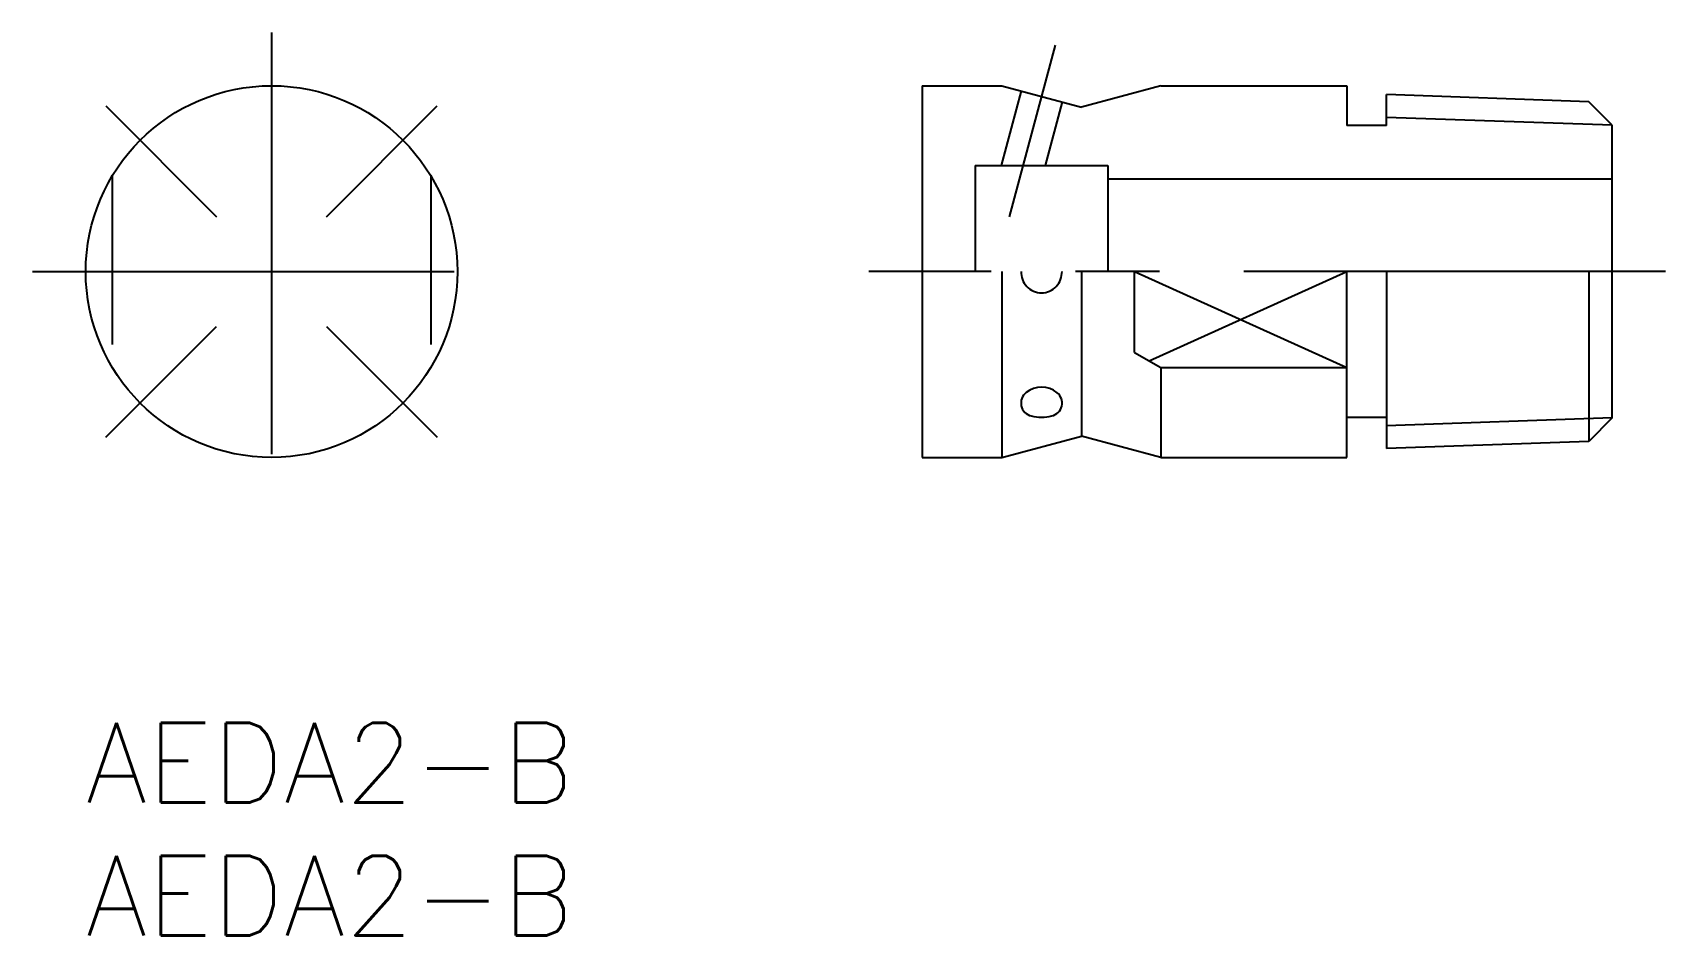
# Model space of a CAD drawing. Extents: x -2 to 59.5, y -8 to 26.
import ezdxf

# ---------------------------------------------------------------- set-up
doc = ezdxf.new("R2010")
doc.units = 0
doc.header["$LTSCALE"] = 0.5
doc.linetypes.add('CENTER', pattern=[50.8, 31.75, -6.35, 6.35, -6.35])
doc.linetypes.add('DASHED', pattern=[19.05, 12.7, -6.35])
for name, color, linetype in [('MSM_CENTER', 1, 'CENTER'), ('MSM_CONTINUOUS', 7, 'CONTINUOUS'), ('MSM_DASHED', 4, 'DASHED'), ('MSM_NARROW', 5, 'CONTINUOUS'), ('MSM_PART_NUMBER', 7, 'CONTINUOUS')]:
    doc.layers.add(name, color=color, linetype=linetype)
doc.styles.get("Standard").update_dxf_attribs({"font": 'txt.shx', "height": 3, "bigfont": 'bigfont.shx'})

# ---------------------------------------------------------------- blocks, each defined once
blk = doc.blocks.new('*U3')
at = {"layer": 'MSM_PART_NUMBER'}
blk.add_text('AEDA2-B', height=3, dxfattribs=at).set_placement((0, -3))
blk = doc.blocks.new('*U4')
at = {"layer": 'MSM_PART_NUMBER'}
blk.add_text('AEDA2-B', height=3, dxfattribs=at).set_placement((0, -8))

msp = doc.modelspace()

# ---------------------------------------------------------------- linework, layer by layer
at = {"layer": 'MSM_CENTER'}
for p, q in [((7, 26), (7, 8)), ((36.523, 25.53), (34.792, 19.068)), ((0.761, 23.239), (4.932, 19.068)), ((9.068, 19.068), (13.239, 23.239)), ((-2, 17), (16, 17)), ((59.506, 17), (29.506, 17)), ((0.761, 10.761), (4.932, 14.932)), ((9.068, 14.932), (13.239, 10.761))]:
    msp.add_line(p, q, dxfattribs=at)
at = {"layer": 'MSM_CONTINUOUS'}
for p, q in [((31.506, 24), (31.506, 10)), ((31.506, 24), (34.506, 24)), ((34.506, 24), (37.506, 23.196)), ((40.506, 24), (37.506, 23.196)), ((40.506, 24), (47.506, 24)), ((47.506, 24), (47.506, 22.5)), ((35.233, 23.805), (34.481, 21)), ((36.778, 23.391), (36.138, 21)), ((56.619, 23.4), (49.006, 23.665)), ((49.006, 22.5), (49.006, 23.665)), ((57.506, 22.513), (56.619, 23.4)), ((49.006, 22.5), (47.506, 22.5)), ((57.506, 11.487), (57.506, 22.513)), ((33.506, 21), (33.506, 17)), ((33.506, 21), (38.506, 21)), ((38.506, 21), (38.506, 17)), ((38.506, 20.5), (57.506, 20.5)), ((34.506, 17), (34.506, 10)), ((37.506, 17), (37.506, 10.804)), ((39.506, 13.947), (39.506, 17)), ((47.506, 10), (47.506, 17)), ((47.506, 10), (47.506, 17)), ((49.006, 17), (49.006, 10.335)), ((56.619, 17), (56.619, 10.6)), ((39.506, 13.947), (40.506, 13.394)), ((40.506, 13.394), (47.506, 13.394)), ((40.506, 13.394), (40.506, 10)), ((49.006, 11.5), (47.506, 11.5)), ((57.506, 11.487), (56.619, 10.6)), ((34.506, 10), (37.506, 10.804)), ((40.506, 10), (37.506, 10.804)), ((56.619, 10.6), (49.006, 10.335)), ((31.506, 10), (34.506, 10)), ((40.506, 10), (47.506, 10))]:
    msp.add_line(p, q, dxfattribs=at)
msp.add_circle((7, 17), 7, dxfattribs=at)
for centre, radius, start, end in [((36.054, 17), 0.821, 180, 222.64404), ((35.957, 17), 0.821, 317.35596, 0), ((36.006, 16.955), 0.755, 222.64404, 317.35596), ((35.735, 12.05), 0.502, 127.9576, 256.70451), ((36.006, 11.718), 0.931, 50.82668, 128.51555), ((36.277, 12.05), 0.502, 283.29549, 50.82668), ((36.006, 13.197), 1.68, 256.70451, 283.29549)]:
    msp.add_arc(centre, radius, start, end, dxfattribs=at)
at = {"layer": 'MSM_DASHED'}
for p, q in [((1, 20.606), (1, 13.394)), ((13, 20.606), (13, 13.394))]:
    msp.add_line(p, q, dxfattribs=at)
at = {"layer": 'MSM_NARROW'}
for p, q in [((57.506, 22.513), (49.006, 22.809)), ((39.506, 17), (47.506, 13.394)), ((40.056, 13.643), (47.506, 17)), ((57.506, 11.487), (49.006, 11.191))]:
    msp.add_line(p, q, dxfattribs=at)

# ---------------------------------------------------------------- block references
at = {"layer": 'MSM_CONTINUOUS'}
for name in ['*U3', '*U4']:
    msp.add_blockref(name, (0, 0), dxfattribs=at)

doc.saveas('drawing.dxf')
